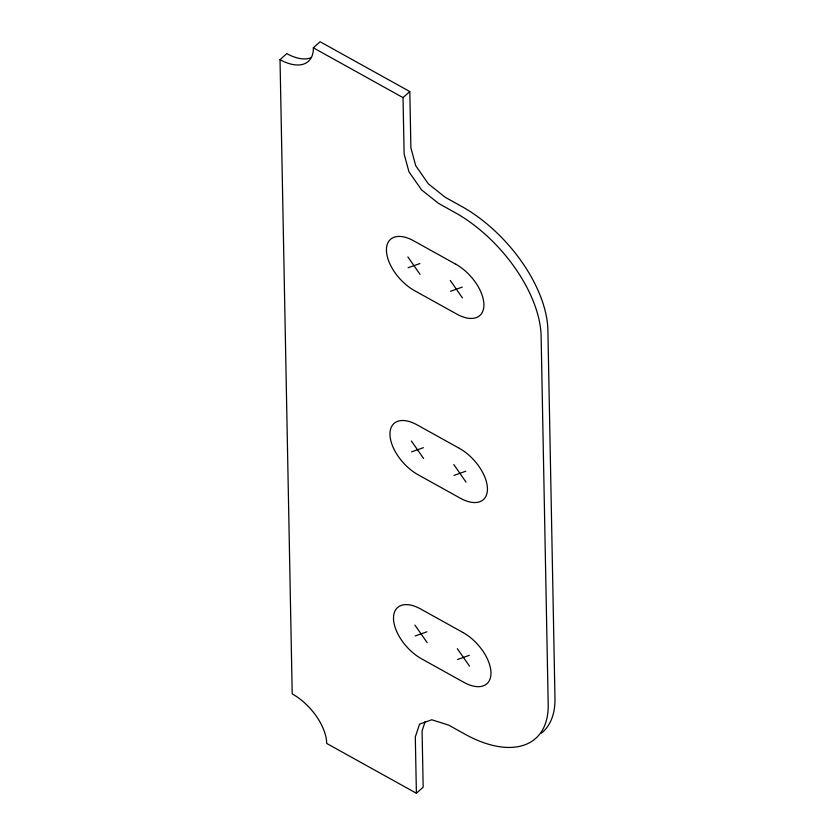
<?xml version="1.0" encoding="UTF-8"?>
<svg xmlns="http://www.w3.org/2000/svg" width="835" height="835" viewBox="0 0 835 835"><rect width="100%" height="100%" fill="white"/><g stroke="black" fill="none" stroke-linecap="round" stroke-linejoin="round"><path stroke-width="1.25" d="M425.172 721.555L422.082 730.886L423.157 787.186L416.394 793.25L326.704 743.442A43.399 23.714 48.2 0 0 292.208 693.916L280.028 59.661L286.802 53.607A43.399 23.714 48.2 0 0 310.61 57.928M280.028 59.661A43.399 23.714 48.2 0 0 313.355 47.814L320.118 41.75L409.808 91.558L410.883 147.868L415.726 165.737L428.355 183.857L445.379 197.384L461.661 206.422A108.508 59.285 48.2 0 1 547.896 330.222L554.972 698.436A108.508 59.285 48.2 0 1 541.518 733.109M416.394 793.25L415.308 736.94L419.556 724.122L431.747 719.78L448.625 725.093L464.897 734.132A108.508 59.285 48.2 0 0 548.198 704.5L541.122 336.286A108.508 59.285 48.2 0 0 454.887 212.487L438.615 203.448L421.581 189.921L408.952 171.791L404.119 153.932L403.034 97.622L409.808 91.558M408.085 267.753L419.869 263.568M450.472 291.29L462.246 287.104M411.624 451.86L423.397 447.675M454 475.407L465.784 471.211M415.152 635.978L426.935 631.782M457.538 659.514L469.322 655.318M313.355 47.814L403.034 97.622M450.263 280.445L462.454 297.949M407.877 256.909L420.078 274.412M453.791 464.552L465.993 482.066M411.415 441.016L423.606 458.519M457.329 648.67L469.531 666.173M414.943 625.123L427.144 642.626M455.879 264.267L413.492 240.73A35.268 19.268 48.2 0 0 386.428 250.354A35.268 19.268 48.2 0 0 414.452 290.59L456.839 314.127A35.268 19.268 48.2 0 0 483.903 304.504A35.268 19.268 48.2 0 0 455.879 264.267M459.417 448.374L417.03 424.838A35.268 19.268 48.2 0 0 389.966 434.471A35.268 19.268 48.2 0 0 417.991 474.697L460.377 498.245A35.268 19.268 48.2 0 0 487.442 488.611A35.268 19.268 48.2 0 0 459.417 448.374M462.945 632.492L420.569 608.945A35.268 19.268 48.2 0 0 393.494 618.578A35.268 19.268 48.2 0 0 421.529 658.805L463.905 682.352A35.268 19.268 48.2 0 0 490.98 672.718A35.268 19.268 48.2 0 0 462.945 632.492"/></g></svg>
